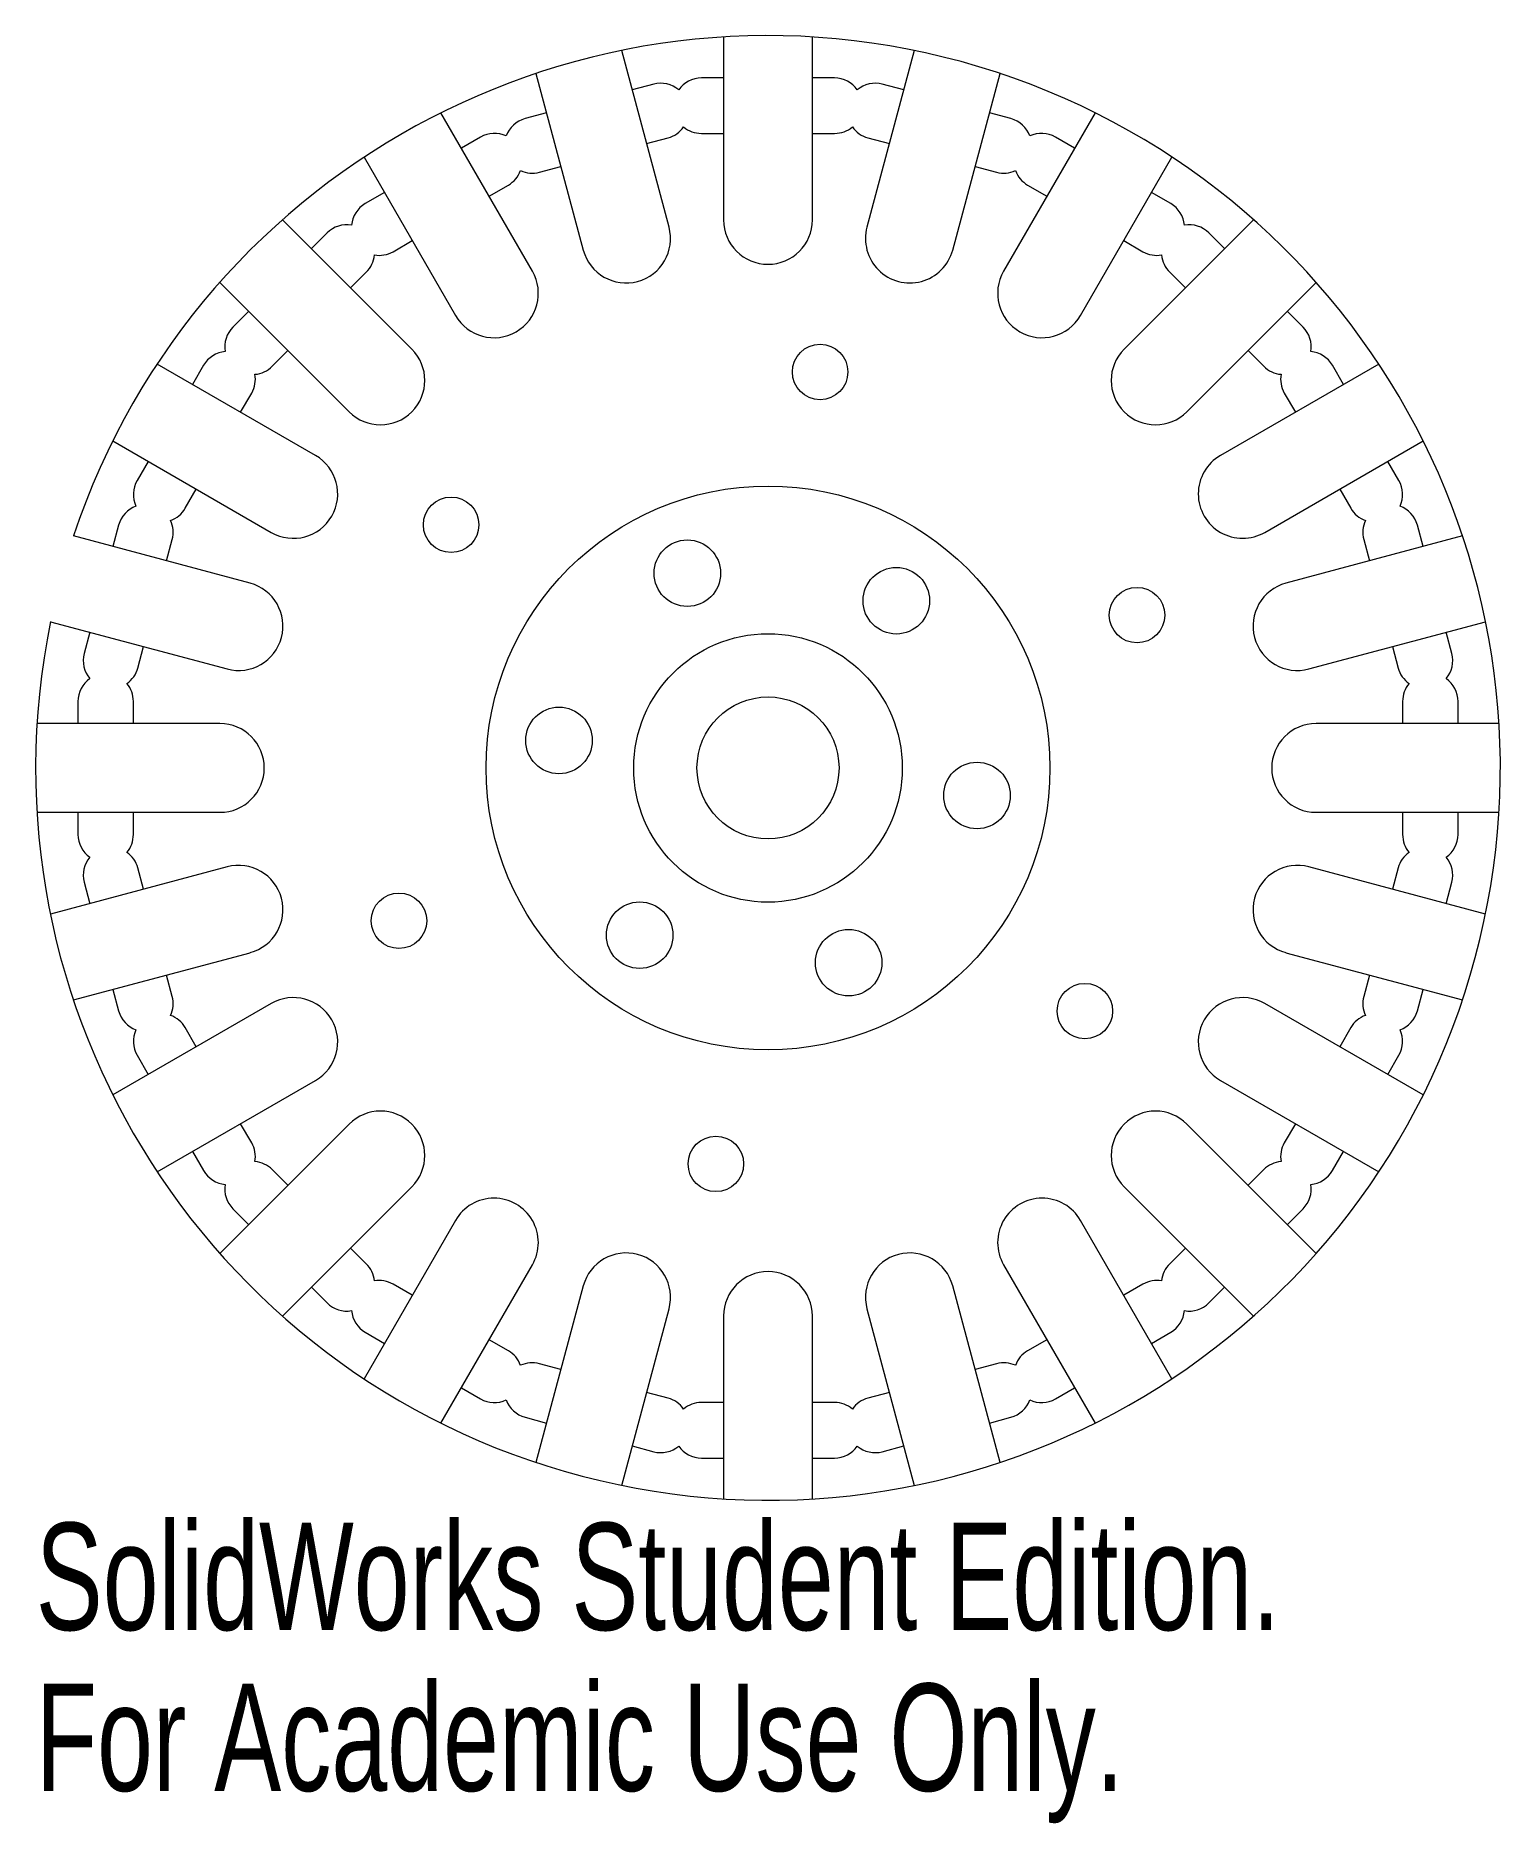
# Model space of a CAD drawing. Header units: millimetres. Extents: x -33 to 33, y -47.6 to 33.
import ezdxf

# ---------------------------------------------------------------- set-up
doc = ezdxf.new("R2010")
doc.units = ezdxf.units.MM
doc.styles.add('SLDTEXTSTYLE0', font='TXT', dxfattribs={"width": 0.7})

msp = doc.modelspace()

# ---------------------------------------------------------------- linework, layer by layer
at = {"color": 7, "linetype": 'Continuous', "lineweight": 15}
for p, q in [((-4.461, 24.376), (-6.593, 32.335)), ((-2, 32.939), (-2, 24.7)), ((2, 24.7), (2, 32.939)), ((6.593, 32.335), (4.461, 24.376)), ((-10.457, 31.299), (-8.325, 23.341)), ((-5.151, 30.817), (-6.117, 30.558)), ((-2, 31.1), (-3, 31.1)), ((3, 31.1), (2, 31.1)), ((6.117, 30.558), (5.151, 30.817)), ((8.325, 23.341), (10.457, 31.299)), ((-10.618, 22.391), (-14.738, 29.526)), ((-9.981, 29.523), (-10.947, 29.264)), ((10.947, 29.264), (9.981, 29.523)), ((14.738, 29.526), (10.618, 22.391)), ((-12.952, 28.433), (-13.818, 27.933)), ((-5.47, 28.143), (-4.504, 28.402)), ((-3, 28.6), (-2, 28.6)), ((2, 28.6), (3, 28.6)), ((4.504, 28.402), (5.47, 28.143)), ((13.818, 27.933), (12.952, 28.433)), ((-18.202, 27.526), (-14.082, 20.391)), ((14.082, 20.391), (18.202, 27.526)), ((-10.3, 26.849), (-9.334, 27.108)), ((9.334, 27.108), (10.3, 26.849)), ((-17.282, 25.933), (-18.148, 25.433)), ((-12.568, 25.768), (-11.702, 26.268)), ((11.702, 26.268), (12.568, 25.768)), ((18.148, 25.433), (17.282, 25.933)), ((-16.051, 18.88), (-21.877, 24.706)), ((21.877, 24.706), (16.051, 18.88)), ((-19.87, 24.112), (-20.577, 23.405)), ((-16.898, 23.268), (-16.032, 23.768)), ((16.032, 23.768), (16.898, 23.268)), ((20.577, 23.405), (19.87, 24.112)), ((-24.706, 21.877), (-18.88, 16.051)), ((-18.809, 21.637), (-18.102, 22.345)), ((18.102, 22.345), (18.809, 21.637)), ((18.88, 16.051), (24.706, 21.877)), ((-23.405, 20.577), (-24.112, 19.87)), ((24.112, 19.87), (23.405, 20.577)), ((-22.345, 18.102), (-21.637, 18.809)), ((21.637, 18.809), (22.345, 18.102)), ((-20.391, 14.082), (-27.526, 18.202)), ((-25.433, 18.148), (-25.933, 17.282)), ((27.526, 18.202), (20.391, 14.082)), ((25.933, 17.282), (25.433, 18.148)), ((-23.768, 16.032), (-23.268, 16.898)), ((23.268, 16.898), (23.768, 16.032)), ((-29.526, 14.738), (-22.391, 10.618)), ((22.391, 10.618), (29.526, 14.738)), ((-27.933, 13.818), (-28.433, 12.952)), ((28.433, 12.952), (27.933, 13.818)), ((-26.268, 11.702), (-25.768, 12.568)), ((25.768, 12.568), (26.268, 11.702)), ((-29.264, 10.947), (-29.523, 9.981)), ((29.523, 9.981), (29.264, 10.947)), ((-23.341, 8.325), (-31.299, 10.457)), ((-27.108, 9.334), (-26.849, 10.3)), ((31.299, 10.457), (23.341, 8.325)), ((26.849, 10.3), (27.108, 9.334)), ((-32.335, 6.593), (-24.376, 4.461)), ((24.376, 4.461), (32.335, 6.593)), ((-30.558, 6.117), (-30.817, 5.151)), ((30.817, 5.151), (30.558, 6.117)), ((-28.402, 4.504), (-28.143, 5.47)), ((28.143, 5.47), (28.402, 4.504)), ((-31.1, 3), (-31.1, 2)), ((-28.6, 2), (-28.6, 3)), ((28.6, 3), (28.6, 2)), ((31.1, 2), (31.1, 3)), ((-24.7, 2), (-32.939, 2)), ((32.939, 2), (24.7, 2)), ((-32.939, -2), (-24.7, -2)), ((-31.1, -2), (-31.1, -3)), ((-28.6, -3), (-28.6, -2)), ((24.7, -2), (32.939, -2)), ((28.6, -2), (28.6, -3)), ((31.1, -3), (31.1, -2)), ((-24.376, -4.461), (-32.335, -6.593)), ((-28.143, -5.47), (-28.402, -4.504)), ((32.335, -6.593), (24.376, -4.461)), ((28.402, -4.504), (28.143, -5.47)), ((-30.817, -5.151), (-30.558, -6.117)), ((30.558, -6.117), (30.817, -5.151)), ((-31.299, -10.457), (-23.341, -8.325)), ((23.341, -8.325), (31.299, -10.457)), ((-26.849, -10.3), (-27.108, -9.334)), ((27.108, -9.334), (26.849, -10.3)), ((-29.523, -9.981), (-29.264, -10.947)), ((29.264, -10.947), (29.523, -9.981)), ((-22.391, -10.618), (-29.526, -14.738)), ((29.526, -14.738), (22.391, -10.618)), ((-25.768, -12.568), (-26.268, -11.702)), ((26.268, -11.702), (25.768, -12.568)), ((-28.433, -12.952), (-27.933, -13.818)), ((27.933, -13.818), (28.433, -12.952)), ((-27.526, -18.202), (-20.391, -14.082)), ((20.391, -14.082), (27.526, -18.202)), ((-18.88, -16.051), (-24.706, -21.877)), ((-23.268, -16.898), (-23.768, -16.032)), ((24.706, -21.877), (18.88, -16.051)), ((23.768, -16.032), (23.268, -16.898)), ((-25.933, -17.282), (-25.433, -18.148)), ((25.433, -18.148), (25.933, -17.282)), ((-21.637, -18.809), (-22.345, -18.102)), ((22.345, -18.102), (21.637, -18.809)), ((-21.877, -24.706), (-16.051, -18.88)), ((16.051, -18.88), (21.877, -24.706)), ((-24.112, -19.87), (-23.405, -20.577)), ((23.405, -20.577), (24.112, -19.87)), ((-14.082, -20.391), (-18.202, -27.526)), ((18.202, -27.526), (14.082, -20.391)), ((-18.102, -22.345), (-18.809, -21.637)), ((18.809, -21.637), (18.102, -22.345)), ((-14.738, -29.526), (-10.618, -22.391)), ((10.618, -22.391), (14.738, -29.526)), ((-16.032, -23.768), (-16.898, -23.268)), ((-8.325, -23.341), (-10.457, -31.299)), ((10.457, -31.299), (8.325, -23.341)), ((16.898, -23.268), (16.032, -23.768)), ((-20.577, -23.405), (-19.87, -24.112)), ((19.87, -24.112), (20.577, -23.405)), ((-6.593, -32.335), (-4.461, -24.376)), ((-2, -24.7), (-2, -32.939)), ((2, -32.939), (2, -24.7)), ((4.461, -24.376), (6.593, -32.335)), ((-18.148, -25.433), (-17.282, -25.933)), ((-11.702, -26.268), (-12.568, -25.768)), ((12.568, -25.768), (11.702, -26.268)), ((17.282, -25.933), (18.148, -25.433)), ((-9.334, -27.108), (-10.3, -26.849)), ((10.3, -26.849), (9.334, -27.108)), ((-13.818, -27.933), (-12.952, -28.433)), ((-4.504, -28.402), (-5.47, -28.143)), ((5.47, -28.143), (4.504, -28.402)), ((12.952, -28.433), (13.818, -27.933)), ((-2, -28.6), (-3, -28.6)), ((3, -28.6), (2, -28.6)), ((-10.947, -29.264), (-9.981, -29.523)), ((9.981, -29.523), (10.947, -29.264)), ((-6.117, -30.558), (-5.151, -30.817)), ((5.151, -30.817), (6.117, -30.558)), ((-3, -31.1), (-2, -31.1)), ((2, -31.1), (3, -31.1))]:
    msp.add_line(p, q, dxfattribs=at)
for centre, radius in [((2.349, 17.846), 1.25), ((-14.28, 10.958), 1.25), ((0, 0), 12.705), ((-3.635, 8.777), 1.5), ((5.783, 7.537), 1.5), ((16.63, 6.888), 1.25), ((0, 0), 6.05), ((-9.419, 1.24), 1.5), ((0, 0), 3.2), ((9.419, -1.24), 1.5), ((-16.63, -6.888), 1.25), ((-5.783, -7.537), 1.5), ((3.635, -8.777), 1.5), ((14.28, -10.958), 1.25), ((-2.349, -17.846), 1.25)]:
    msp.add_circle(centre, radius, dxfattribs=at)
for centre, radius, start, end in [((0, 0), 33, 168.4746, 161.5254), ((-4.828, 29.609), 1.25, 49.9813, 105), ((-3, 29.85), 1.25, 90, 145.0187), ((3, 29.85), 1.25, 34.9813, 90), ((4.828, 29.609), 1.25, 75, 130.0187), ((-10.624, 28.056), 1.25, 105, 160.0187), ((10.624, 28.056), 1.25, 19.9813, 75), ((-12.327, 27.351), 1.25, 64.9813, 120), ((-4.828, 29.609), 1.25, 285, 325.0187), ((-3, 29.85), 1.25, 229.9813, 270), ((3, 29.85), 1.25, 270, 310.0187), ((4.828, 29.609), 1.25, 214.9813, 255), ((12.327, 27.351), 1.25, 60, 115.0187), ((-12.327, 27.351), 1.25, 300, 340.0187), ((-10.624, 28.056), 1.25, 244.9813, 285), ((10.624, 28.056), 1.25, 255, 295.0187), ((12.327, 27.351), 1.25, 199.9813, 240), ((-17.523, 24.351), 1.25, 120, 175.0187), ((17.523, 24.351), 1.25, 4.9813, 60), ((-18.986, 23.228), 1.25, 79.9813, 135), ((-6.393, 23.858), 2, 195, 15), ((0, 24.7), 2, 180, 0), ((6.393, 23.858), 2, 165, 345), ((18.986, 23.228), 1.25, 45, 100.0187), ((-18.986, 23.228), 1.25, 315, 355.0187), ((-17.523, 24.351), 1.25, 259.9813, 300), ((17.523, 24.351), 1.25, 240, 280.0187), ((18.986, 23.228), 1.25, 184.9813, 225), ((-12.35, 21.391), 2, 210, 30), ((12.35, 21.391), 2, 150, 330), ((-23.228, 18.986), 1.25, 135, 190.0187), ((23.228, 18.986), 1.25, 349.9813, 45), ((-24.351, 17.523), 1.25, 94.9813, 150), ((-17.466, 17.466), 2, 225, 45), ((17.466, 17.466), 2, 135, 315), ((24.351, 17.523), 1.25, 30, 85.0187), ((-24.351, 17.523), 1.25, 330, 10.0187), ((-23.228, 18.986), 1.25, 274.9813, 315), ((23.228, 18.986), 1.25, 225, 265.0187), ((24.351, 17.523), 1.25, 169.9813, 210), ((-21.391, 12.35), 2, 240, 60), ((21.391, 12.35), 2, 120, 300), ((-27.351, 12.327), 1.25, 150, 205.0187), ((27.351, 12.327), 1.25, 334.9813, 30), ((-28.056, 10.624), 1.25, 109.9813, 165), ((-27.351, 12.327), 1.25, 289.9813, 330), ((27.351, 12.327), 1.25, 210, 250.0187), ((28.056, 10.624), 1.25, 15, 70.0187), ((-28.056, 10.624), 1.25, 345, 25.0187), ((28.056, 10.624), 1.25, 154.9813, 195), ((-23.858, 6.393), 2, 255, 75), ((23.858, 6.393), 2, 105, 285), ((-29.609, 4.828), 1.25, 165, 220.0187), ((29.609, 4.828), 1.25, 319.9813, 15), ((-29.609, 4.828), 1.25, 304.9813, 345), ((29.609, 4.828), 1.25, 195, 235.0187), ((-29.85, 3), 1.25, 124.9813, 180), ((-29.85, 3), 1.25, 0, 40.0187), ((29.85, 3), 1.25, 139.9813, 180), ((29.85, 3), 1.25, 0, 55.0187), ((-24.7, 0), 2, 270, 90), ((24.7, 0), 2, 90, 270), ((-29.85, -3), 1.25, 180, 235.0187), ((-29.85, -3), 1.25, 319.9813, 0), ((29.85, -3), 1.25, 180, 220.0187), ((29.85, -3), 1.25, 304.9813, 0), ((-29.609, -4.828), 1.25, 139.9813, 195), ((-29.609, -4.828), 1.25, 15, 55.0187), ((29.609, -4.828), 1.25, 124.9813, 165), ((29.609, -4.828), 1.25, 345, 40.0187), ((-23.858, -6.393), 2, 285, 105), ((23.858, -6.393), 2, 75, 255), ((-28.056, -10.624), 1.25, 334.9813, 15), ((-21.391, -12.35), 2, 300, 120), ((21.391, -12.35), 2, 60, 240), ((28.056, -10.624), 1.25, 165, 205.0187), ((-28.056, -10.624), 1.25, 195, 250.0187), ((-27.351, -12.327), 1.25, 30, 70.0187), ((27.351, -12.327), 1.25, 109.9813, 150), ((28.056, -10.624), 1.25, 289.9813, 345), ((-27.351, -12.327), 1.25, 154.9813, 210), ((27.351, -12.327), 1.25, 330, 25.0187), ((-17.466, -17.466), 2, 315, 135), ((17.466, -17.466), 2, 45, 225), ((-24.351, -17.523), 1.25, 349.9813, 30), ((24.351, -17.523), 1.25, 150, 190.0187), ((-24.351, -17.523), 1.25, 210, 265.0187), ((-23.228, -18.986), 1.25, 45, 85.0187), ((23.228, -18.986), 1.25, 94.9813, 135), ((24.351, -17.523), 1.25, 274.9813, 330), ((-23.228, -18.986), 1.25, 169.9813, 225), ((23.228, -18.986), 1.25, 315, 10.0187), ((-12.35, -21.391), 2, 330, 150), ((12.35, -21.391), 2, 30, 210), ((-18.986, -23.228), 1.25, 4.9813, 45), ((-6.393, -23.858), 2, 345, 165), ((6.393, -23.858), 2, 15, 195), ((18.986, -23.228), 1.25, 135, 175.0187), ((-17.523, -24.351), 1.25, 60, 100.0187), ((0, -24.7), 2, 0, 180), ((17.523, -24.351), 1.25, 79.9813, 120), ((-18.986, -23.228), 1.25, 225, 280.0187), ((18.986, -23.228), 1.25, 259.9813, 315), ((-17.523, -24.351), 1.25, 184.9813, 240), ((17.523, -24.351), 1.25, 300, 355.0187), ((-12.327, -27.351), 1.25, 19.9813, 60), ((12.327, -27.351), 1.25, 120, 160.0187), ((-10.624, -28.056), 1.25, 75, 115.0187), ((10.624, -28.056), 1.25, 64.9813, 105), ((-12.327, -27.351), 1.25, 240, 295.0187), ((-10.624, -28.056), 1.25, 199.9813, 255), ((-4.828, -29.609), 1.25, 34.9813, 75), ((-3, -29.85), 1.25, 90, 130.0187), ((3, -29.85), 1.25, 49.9813, 90), ((4.828, -29.609), 1.25, 105, 145.0187), ((10.624, -28.056), 1.25, 285, 340.0187), ((12.327, -27.351), 1.25, 244.9813, 300), ((-4.828, -29.609), 1.25, 255, 310.0187), ((-3, -29.85), 1.25, 214.9813, 270), ((3, -29.85), 1.25, 270, 325.0187), ((4.828, -29.609), 1.25, 229.9813, 285)]:
    msp.add_arc(centre, radius, start, end, dxfattribs=at)

# ---------------------------------------------------------------- texts
at = {"color": 7, "linetype": 'Continuous', "char_height": 4.83362, "attachment_point": 1, "style": 'SLDTEXTSTYLE0'}
for s, insert in [('SolidWorks Student Edition.', (-33, -34.02)), ('For Academic Use Only.', (-33, -41.27))]:
    msp.add_mtext(s, dxfattribs=dict(at, insert=insert))

doc.saveas('drawing.dxf')
